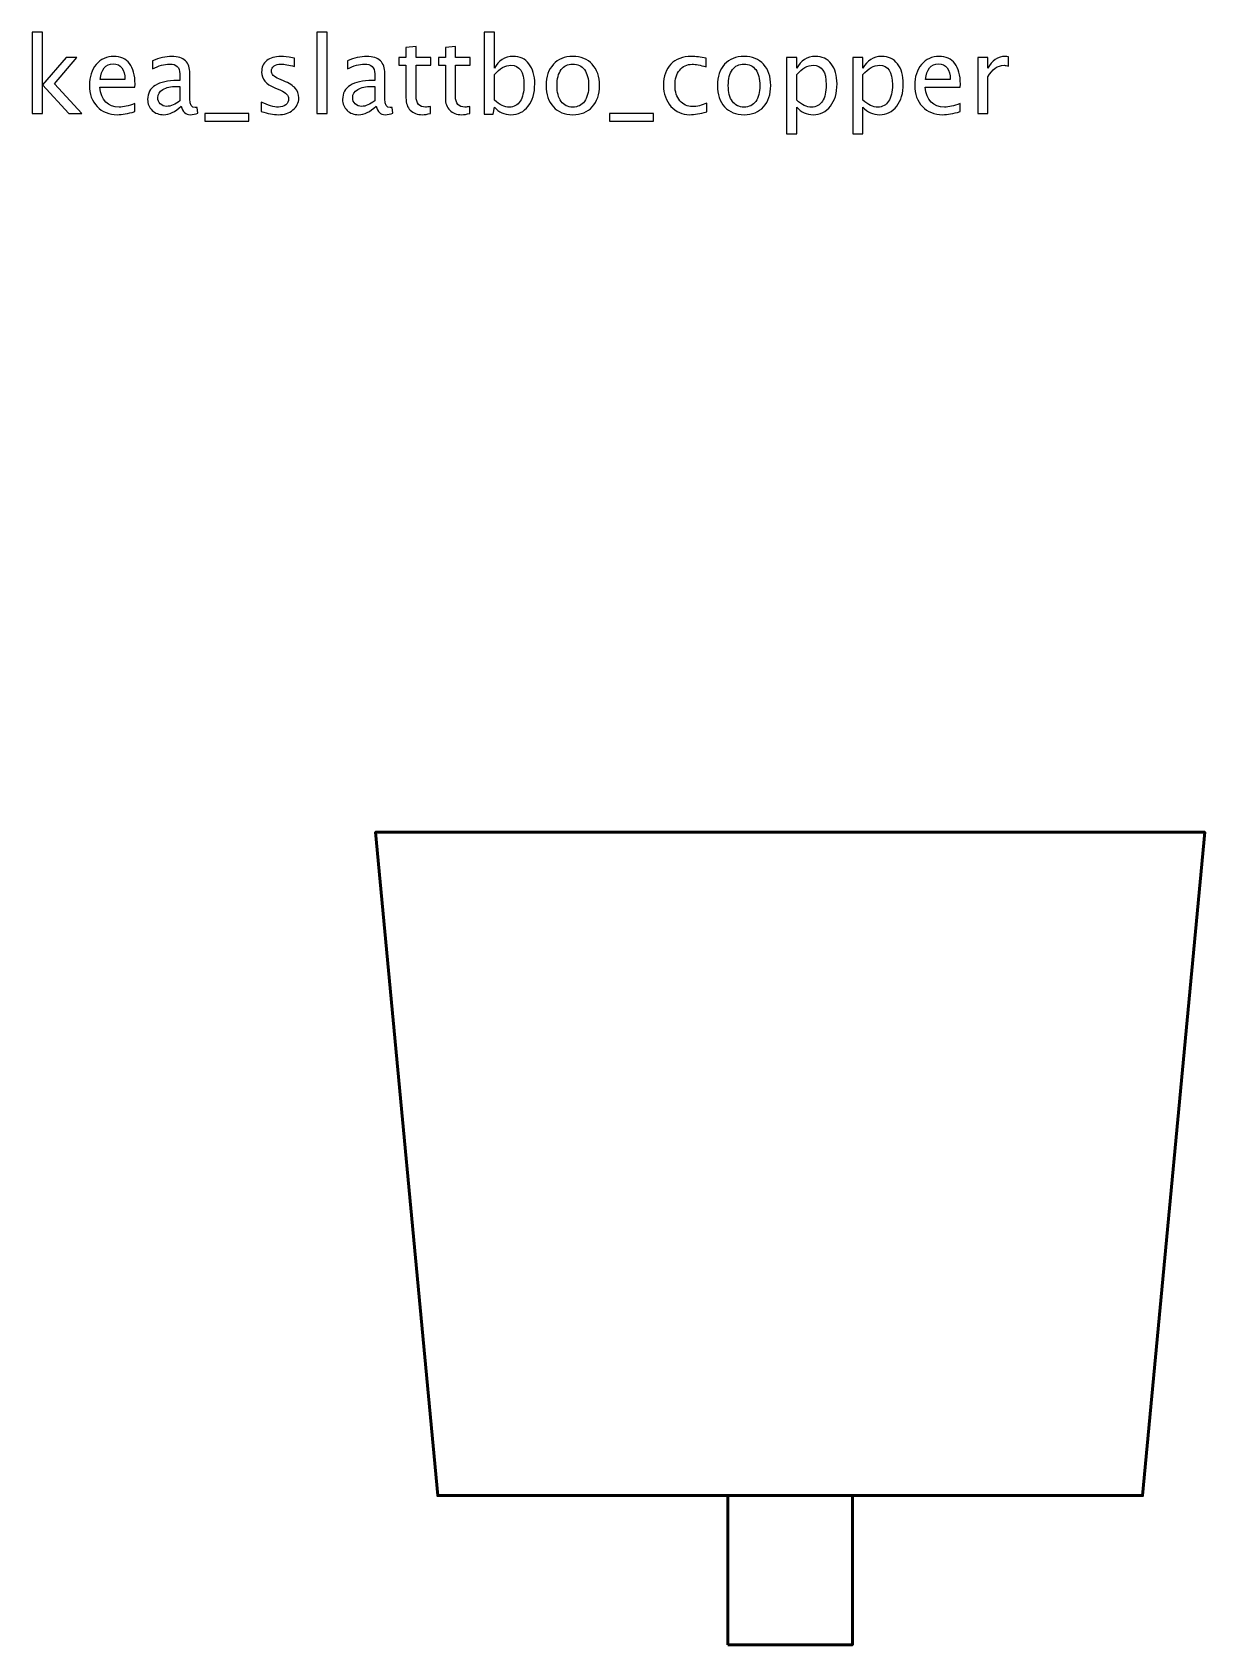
# Model space of a CAD drawing. Header units: centimetres. Extents: x -14 to 14, y -10.3 to 14.1.
# Drawn here: x -0.14 to 14, y -5.3 to 14.15 of the extents above; entities that cross this region are included whole.
import ezdxf

# ---------------------------------------------------------------- set-up
doc = ezdxf.new("R2010")
doc.units = ezdxf.units.CM
doc.header["$MEASUREMENT"] = 0
doc.layers.add('Layer 1', color=7, linetype='Continuous')

msp = doc.modelspace()

# ---------------------------------------------------------------- linework, layer by layer
at = {"layer": 'Layer 1', "lineweight": 53}
msp.add_lwpolyline([(8.25, -5.3), (9.75, -5.3), (9.75, -3.5), (8.25, -3.5), (8.25, -5.3)], close=True, dxfattribs=at)
at = {"layer": 'Layer 1'}
for points, knots in [([(-0.14011, 13.17044), (-0.14011, 13.17044), (-0.14011, 14.14961), (-0.14011, 14.14961), (-0.14011, 14.14961), (-0.14011, 14.14961), (-0.01819, 14.14961), (-0.01819, 14.14961), (-0.01819, 14.14961), (-0.01819, 14.14961), (-0.01819, 13.51694), (-0.01819, 13.51694), (-0.01819, 13.51694), (-0.01819, 13.51694), (0.26756, 13.84354), (0.26756, 13.84354), (0.26756, 13.84354), (0.26756, 13.84354), (0.39922, 13.84354), (0.39922, 13.84354), (0.39922, 13.84354), (0.39922, 13.84354), (0.12617, 13.52943), (0.12617, 13.52943), (0.12617, 13.52943), (0.12617, 13.52943), (0.45637, 13.17044), (0.45637, 13.17044), (0.45637, 13.17044), (0.45637, 13.17044), (0.29931, 13.17044), (0.29931, 13.17044), (0.29931, 13.17044), (0.29931, 13.17044), (-0.01819, 13.51567), (-0.01819, 13.51567), (-0.01819, 13.51567), (-0.01819, 13.51567), (-0.01819, 13.17044), (-0.01819, 13.17044), (-0.01819, 13.17044), (-0.01819, 13.17044), (-0.14011, 13.17044), (-0.14011, 13.17044)], [0, 0, 0, 0, 0.08333333, 0.08333333, 0.08333333, 0.08333333, 0.16666667, 0.16666667, 0.16666667, 0.16666667, 0.25, 0.25, 0.25, 0.25, 0.33333333, 0.33333333, 0.33333333, 0.33333333, 0.41666667, 0.41666667, 0.41666667, 0.41666667, 0.5, 0.5, 0.5, 0.5, 0.58333333, 0.58333333, 0.58333333, 0.58333333, 0.66666667, 0.66666667, 0.66666667, 0.66666667, 0.75, 0.75, 0.75, 0.75, 0.83333333, 0.83333333, 0.83333333, 0.83333333, 1, 1, 1, 1]), ([(3.29355, 13.17044), (3.29355, 13.17044), (3.29355, 14.14961), (3.29355, 14.14961), (3.29355, 14.14961), (3.29355, 14.14961), (3.41547, 14.14961), (3.41547, 14.14961), (3.41547, 14.14961), (3.41547, 14.14961), (3.41547, 13.17044), (3.41547, 13.17044), (3.41547, 13.17044), (3.41547, 13.17044), (3.29355, 13.17044), (3.29355, 13.17044)], [0, 0, 0, 0, 0.2, 0.2, 0.2, 0.2, 0.4, 0.4, 0.4, 0.4, 0.6, 0.6, 0.6, 0.6, 1, 1, 1, 1]), ([(5.31179, 13.16282), (5.31179, 13.16282), (5.31179, 14.14961), (5.31179, 14.14961), (5.31179, 14.14961), (5.31179, 14.14961), (5.43371, 14.14961), (5.43371, 14.14961), (5.43371, 14.14961), (5.43371, 14.14961), (5.43371, 13.71633), (5.43371, 13.71633), (5.43371, 13.71633), (5.48366, 13.81052), (5.55881, 13.85751), (5.65892, 13.85751), (5.65892, 13.85751), (5.73999, 13.85751), (5.8037, 13.82809), (5.85027, 13.76903), (5.85027, 13.76903), (5.89684, 13.70998), (5.92012, 13.62933), (5.92012, 13.5271), (5.92012, 13.5271), (5.92012, 13.41576), (5.89366, 13.3258), (5.84096, 13.25765), (5.84096, 13.25765), (5.78825, 13.18928), (5.71883, 13.1552), (5.63289, 13.1552), (5.63289, 13.1552), (5.55309, 13.1552), (5.48663, 13.18568), (5.43371, 13.24685), (5.43371, 13.24685), (5.43371, 13.24685), (5.41889, 13.16282), (5.41889, 13.16282), (5.41889, 13.16282), (5.41889, 13.16282), (5.31179, 13.16282), (5.31179, 13.16282)], [0, 0, 0, 0, 0.08333333, 0.08333333, 0.08333333, 0.08333333, 0.16666667, 0.16666667, 0.16666667, 0.16666667, 0.25, 0.25, 0.25, 0.25, 0.33333333, 0.33333333, 0.33333333, 0.33333333, 0.41666667, 0.41666667, 0.41666667, 0.41666667, 0.5, 0.5, 0.5, 0.5, 0.58333333, 0.58333333, 0.58333333, 0.58333333, 0.66666667, 0.66666667, 0.66666667, 0.66666667, 0.75, 0.75, 0.75, 0.75, 0.83333333, 0.83333333, 0.83333333, 0.83333333, 1, 1, 1, 1]), ([(1.09624, 13.19203), (1.01433, 13.16748), (0.94426, 13.1552), (0.88584, 13.1552), (0.88584, 13.1552), (0.78615, 13.1552), (0.70508, 13.18822), (0.64264, 13.25405), (0.64264, 13.25405), (0.5802, 13.31988), (0.54887, 13.40518), (0.54887, 13.51017), (0.54887, 13.51017), (0.54887, 13.61198), (0.57639, 13.69559), (0.63163, 13.76099), (0.63163, 13.76099), (0.68688, 13.82618), (0.75757, 13.85878), (0.84372, 13.85878), (0.84372, 13.85878), (0.92521, 13.85878), (0.98829, 13.82978), (1.03274, 13.77179), (1.03274, 13.77179), (1.07719, 13.71379), (1.09942, 13.63166), (1.09942, 13.52519), (1.09942, 13.52519), (1.09942, 13.52519), (1.09878, 13.48794), (1.09878, 13.48794), (1.09878, 13.48794), (1.09878, 13.48794), (0.67333, 13.48794), (0.67333, 13.48794), (0.67333, 13.48794), (0.69111, 13.32707), (0.76964, 13.24664), (0.9087, 13.24664), (0.9087, 13.24664), (0.95972, 13.24664), (1.02216, 13.26103), (1.09624, 13.28982), (1.09624, 13.28982), (1.09624, 13.28982), (1.09624, 13.19203), (1.09624, 13.19203)], [0, 0, 0, 0, 0.07692308, 0.07692308, 0.07692308, 0.07692308, 0.15384615, 0.15384615, 0.15384615, 0.15384615, 0.23076923, 0.23076923, 0.23076923, 0.23076923, 0.30769231, 0.30769231, 0.30769231, 0.30769231, 0.38461538, 0.38461538, 0.38461538, 0.38461538, 0.46153846, 0.46153846, 0.46153846, 0.46153846, 0.53846154, 0.53846154, 0.53846154, 0.53846154, 0.61538462, 0.61538462, 0.61538462, 0.61538462, 0.69230769, 0.69230769, 0.69230769, 0.69230769, 0.76923077, 0.76923077, 0.76923077, 0.76923077, 0.84615385, 0.84615385, 0.84615385, 0.84615385, 1, 1, 1, 1]), ([(1.65673, 13.25617), (1.5835, 13.18886), (1.51301, 13.1552), (1.44528, 13.1552), (1.44528, 13.1552), (1.38961, 13.1552), (1.34325, 13.17256), (1.30664, 13.20748), (1.30664, 13.20748), (1.26981, 13.24241), (1.25139, 13.28643), (1.25139, 13.33956), (1.25139, 13.33956), (1.25139, 13.41301), (1.28229, 13.46953), (1.3441, 13.5089), (1.3441, 13.5089), (1.40591, 13.54827), (1.4946, 13.56795), (1.61017, 13.56795), (1.61017, 13.56795), (1.61017, 13.56795), (1.63874, 13.56795), (1.63874, 13.56795), (1.63874, 13.56795), (1.63874, 13.56795), (1.63874, 13.64902), (1.63874, 13.64902), (1.63874, 13.64902), (1.63874, 13.72712), (1.5981, 13.76607), (1.51661, 13.76607), (1.51661, 13.76607), (1.45353, 13.76607), (1.38453, 13.74617), (1.30981, 13.70638), (1.30981, 13.70638), (1.30981, 13.70638), (1.30981, 13.80671), (1.30981, 13.80671), (1.30981, 13.80671), (1.39194, 13.84058), (1.46941, 13.85751), (1.54201, 13.85751), (1.54201, 13.85751), (1.61673, 13.85751), (1.67197, 13.84058), (1.70732, 13.8065), (1.70732, 13.8065), (1.74288, 13.77242), (1.76066, 13.71993), (1.76066, 13.64902), (1.76066, 13.64902), (1.76066, 13.64902), (1.76066, 13.34485), (1.76066, 13.34485), (1.76066, 13.34485), (1.76066, 13.27522), (1.78204, 13.24029), (1.82501, 13.24029), (1.82501, 13.24029), (1.8303, 13.24029), (1.83813, 13.24114), (1.8485, 13.24283), (1.8485, 13.24283), (1.8485, 13.24283), (1.85718, 13.1751), (1.85718, 13.1751), (1.85718, 13.1751), (1.82945, 13.16176), (1.79897, 13.1552), (1.76553, 13.1552), (1.76553, 13.1552), (1.70859, 13.1552), (1.6724, 13.18886), (1.65673, 13.25617)], [0, 0, 0, 0, 0.05, 0.05, 0.05, 0.05, 0.1, 0.1, 0.1, 0.1, 0.15, 0.15, 0.15, 0.15, 0.2, 0.2, 0.2, 0.2, 0.25, 0.25, 0.25, 0.25, 0.3, 0.3, 0.3, 0.3, 0.35, 0.35, 0.35, 0.35, 0.4, 0.4, 0.4, 0.4, 0.45, 0.45, 0.45, 0.45, 0.5, 0.5, 0.5, 0.5, 0.55, 0.55, 0.55, 0.55, 0.6, 0.6, 0.6, 0.6, 0.65, 0.65, 0.65, 0.65, 0.7, 0.7, 0.7, 0.7, 0.75, 0.75, 0.75, 0.75, 0.8, 0.8, 0.8, 0.8, 0.85, 0.85, 0.85, 0.85, 0.9, 0.9, 0.9, 0.9, 1, 1, 1, 1]), ([(2.62193, 13.19457), (2.62193, 13.19457), (2.62193, 13.30633), (2.62193, 13.30633), (2.62193, 13.30633), (2.70173, 13.26654), (2.77094, 13.24664), (2.83, 13.24664), (2.83, 13.24664), (2.86514, 13.24664), (2.89435, 13.25617), (2.91742, 13.27522), (2.91742, 13.27522), (2.94049, 13.29405), (2.95213, 13.31776), (2.95213, 13.34634), (2.95213, 13.34634), (2.95213, 13.38803), (2.91975, 13.42254), (2.85498, 13.44984), (2.85498, 13.44984), (2.85498, 13.44984), (2.78364, 13.48011), (2.78364, 13.48011), (2.78364, 13.48011), (2.67845, 13.52371), (2.62574, 13.58679), (2.62574, 13.6687), (2.62574, 13.6687), (2.62574, 13.72734), (2.64648, 13.77348), (2.68797, 13.80713), (2.68797, 13.80713), (2.72946, 13.84079), (2.7864, 13.85751), (2.85857, 13.85751), (2.85857, 13.85751), (2.89604, 13.85751), (2.94261, 13.85243), (2.99785, 13.84206), (2.99785, 13.84206), (2.99785, 13.84206), (3.02325, 13.83719), (3.02325, 13.83719), (3.02325, 13.83719), (3.02325, 13.83719), (3.02325, 13.73559), (3.02325, 13.73559), (3.02325, 13.73559), (2.95531, 13.75591), (2.90112, 13.76607), (2.86069, 13.76607), (2.86069, 13.76607), (2.82513, 13.76607), (2.79698, 13.75824), (2.7756, 13.74279), (2.7756, 13.74279), (2.75443, 13.72734), (2.74385, 13.70659), (2.74385, 13.68056), (2.74385, 13.68056), (2.74385, 13.64394), (2.77348, 13.61282), (2.83296, 13.58764), (2.83296, 13.58764), (2.83296, 13.58764), (2.89159, 13.56287), (2.89159, 13.56287), (2.89159, 13.56287), (2.95806, 13.53493), (3.00505, 13.5053), (3.03256, 13.47418), (3.03256, 13.47418), (3.06029, 13.44307), (3.07405, 13.40412), (3.07405, 13.35755), (3.07405, 13.35755), (3.07405, 13.2985), (3.05077, 13.25003), (3.00399, 13.21214), (3.00399, 13.21214), (2.95742, 13.17425), (2.89773, 13.1552), (2.82513, 13.1552), (2.82513, 13.1552), (2.76925, 13.1552), (2.70173, 13.16832), (2.62193, 13.19457)], [0, 0, 0, 0, 0.04347826, 0.04347826, 0.04347826, 0.04347826, 0.08695652, 0.08695652, 0.08695652, 0.08695652, 0.13043478, 0.13043478, 0.13043478, 0.13043478, 0.17391304, 0.17391304, 0.17391304, 0.17391304, 0.2173913, 0.2173913, 0.2173913, 0.2173913, 0.26086957, 0.26086957, 0.26086957, 0.26086957, 0.30434783, 0.30434783, 0.30434783, 0.30434783, 0.34782609, 0.34782609, 0.34782609, 0.34782609, 0.39130435, 0.39130435, 0.39130435, 0.39130435, 0.43478261, 0.43478261, 0.43478261, 0.43478261, 0.47826087, 0.47826087, 0.47826087, 0.47826087, 0.52173913, 0.52173913, 0.52173913, 0.52173913, 0.56521739, 0.56521739, 0.56521739, 0.56521739, 0.60869565, 0.60869565, 0.60869565, 0.60869565, 0.65217391, 0.65217391, 0.65217391, 0.65217391, 0.69565217, 0.69565217, 0.69565217, 0.69565217, 0.73913043, 0.73913043, 0.73913043, 0.73913043, 0.7826087, 0.7826087, 0.7826087, 0.7826087, 0.82608696, 0.82608696, 0.82608696, 0.82608696, 0.86956522, 0.86956522, 0.86956522, 0.86956522, 0.91304348, 0.91304348, 0.91304348, 0.91304348, 1, 1, 1, 1]), ([(4.0075, 13.25617), (3.93427, 13.18886), (3.86378, 13.1552), (3.79605, 13.1552), (3.79605, 13.1552), (3.74038, 13.1552), (3.69402, 13.17256), (3.65741, 13.20748), (3.65741, 13.20748), (3.62058, 13.24241), (3.60216, 13.28643), (3.60216, 13.33956), (3.60216, 13.33956), (3.60216, 13.41301), (3.63306, 13.46953), (3.69487, 13.5089), (3.69487, 13.5089), (3.75668, 13.54827), (3.84537, 13.56795), (3.96094, 13.56795), (3.96094, 13.56795), (3.96094, 13.56795), (3.98951, 13.56795), (3.98951, 13.56795), (3.98951, 13.56795), (3.98951, 13.56795), (3.98951, 13.64902), (3.98951, 13.64902), (3.98951, 13.64902), (3.98951, 13.72712), (3.94887, 13.76607), (3.86738, 13.76607), (3.86738, 13.76607), (3.8043, 13.76607), (3.7353, 13.74617), (3.66058, 13.70638), (3.66058, 13.70638), (3.66058, 13.70638), (3.66058, 13.80671), (3.66058, 13.80671), (3.66058, 13.80671), (3.74271, 13.84058), (3.82018, 13.85751), (3.89278, 13.85751), (3.89278, 13.85751), (3.9675, 13.85751), (4.02274, 13.84058), (4.05809, 13.8065), (4.05809, 13.8065), (4.09365, 13.77242), (4.11143, 13.71993), (4.11143, 13.64902), (4.11143, 13.64902), (4.11143, 13.64902), (4.11143, 13.34485), (4.11143, 13.34485), (4.11143, 13.34485), (4.11143, 13.27522), (4.13281, 13.24029), (4.17578, 13.24029), (4.17578, 13.24029), (4.18107, 13.24029), (4.1889, 13.24114), (4.19927, 13.24283), (4.19927, 13.24283), (4.19927, 13.24283), (4.20795, 13.1751), (4.20795, 13.1751), (4.20795, 13.1751), (4.18022, 13.16176), (4.14974, 13.1552), (4.1163, 13.1552), (4.1163, 13.1552), (4.05936, 13.1552), (4.02317, 13.18886), (4.0075, 13.25617)], [0, 0, 0, 0, 0.05, 0.05, 0.05, 0.05, 0.1, 0.1, 0.1, 0.1, 0.15, 0.15, 0.15, 0.15, 0.2, 0.2, 0.2, 0.2, 0.25, 0.25, 0.25, 0.25, 0.3, 0.3, 0.3, 0.3, 0.35, 0.35, 0.35, 0.35, 0.4, 0.4, 0.4, 0.4, 0.45, 0.45, 0.45, 0.45, 0.5, 0.5, 0.5, 0.5, 0.55, 0.55, 0.55, 0.55, 0.6, 0.6, 0.6, 0.6, 0.65, 0.65, 0.65, 0.65, 0.7, 0.7, 0.7, 0.7, 0.75, 0.75, 0.75, 0.75, 0.8, 0.8, 0.8, 0.8, 0.85, 0.85, 0.85, 0.85, 0.9, 0.9, 0.9, 0.9, 1, 1, 1, 1]), ([(4.66282, 13.17065), (4.62514, 13.16028), (4.59234, 13.1552), (4.56461, 13.1552), (4.56461, 13.1552), (4.50238, 13.1552), (4.45391, 13.17298), (4.41919, 13.20854), (4.41919, 13.20854), (4.38427, 13.2441), (4.36691, 13.29342), (4.36691, 13.35671), (4.36691, 13.35671), (4.36691, 13.35671), (4.36691, 13.7521), (4.36691, 13.7521), (4.36691, 13.7521), (4.36691, 13.7521), (4.28267, 13.7521), (4.28267, 13.7521), (4.28267, 13.7521), (4.28267, 13.7521), (4.28267, 13.84354), (4.28267, 13.84354), (4.28267, 13.84354), (4.28267, 13.84354), (4.36691, 13.84354), (4.36691, 13.84354), (4.36691, 13.84354), (4.36691, 13.84354), (4.36691, 13.96525), (4.36691, 13.96525), (4.36691, 13.96525), (4.36691, 13.96525), (4.48883, 13.97689), (4.48883, 13.97689), (4.48883, 13.97689), (4.48883, 13.97689), (4.48883, 13.84354), (4.48883, 13.84354), (4.48883, 13.84354), (4.48883, 13.84354), (4.66536, 13.84354), (4.66536, 13.84354), (4.66536, 13.84354), (4.66536, 13.84354), (4.66536, 13.7521), (4.66536, 13.7521), (4.66536, 13.7521), (4.66536, 13.7521), (4.48883, 13.7521), (4.48883, 13.7521), (4.48883, 13.7521), (4.48883, 13.7521), (4.48883, 13.37872), (4.48883, 13.37872), (4.48883, 13.37872), (4.48883, 13.29067), (4.52714, 13.24664), (4.60355, 13.24664), (4.60355, 13.24664), (4.61985, 13.24664), (4.63954, 13.24939), (4.66282, 13.25468), (4.66282, 13.25468), (4.66282, 13.25468), (4.66282, 13.17065), (4.66282, 13.17065)], [0, 0, 0, 0, 0.05555556, 0.05555556, 0.05555556, 0.05555556, 0.11111111, 0.11111111, 0.11111111, 0.11111111, 0.16666667, 0.16666667, 0.16666667, 0.16666667, 0.22222222, 0.22222222, 0.22222222, 0.22222222, 0.27777778, 0.27777778, 0.27777778, 0.27777778, 0.33333333, 0.33333333, 0.33333333, 0.33333333, 0.38888889, 0.38888889, 0.38888889, 0.38888889, 0.44444444, 0.44444444, 0.44444444, 0.44444444, 0.5, 0.5, 0.5, 0.5, 0.55555556, 0.55555556, 0.55555556, 0.55555556, 0.61111111, 0.61111111, 0.61111111, 0.61111111, 0.66666667, 0.66666667, 0.66666667, 0.66666667, 0.72222222, 0.72222222, 0.72222222, 0.72222222, 0.77777778, 0.77777778, 0.77777778, 0.77777778, 0.83333333, 0.83333333, 0.83333333, 0.83333333, 0.88888889, 0.88888889, 0.88888889, 0.88888889, 1, 1, 1, 1]), ([(5.1378, 13.17065), (5.10012, 13.16028), (5.06732, 13.1552), (5.03959, 13.1552), (5.03959, 13.1552), (4.97736, 13.1552), (4.92889, 13.17298), (4.89417, 13.20854), (4.89417, 13.20854), (4.85925, 13.2441), (4.84189, 13.29342), (4.84189, 13.35671), (4.84189, 13.35671), (4.84189, 13.35671), (4.84189, 13.7521), (4.84189, 13.7521), (4.84189, 13.7521), (4.84189, 13.7521), (4.75765, 13.7521), (4.75765, 13.7521), (4.75765, 13.7521), (4.75765, 13.7521), (4.75765, 13.84354), (4.75765, 13.84354), (4.75765, 13.84354), (4.75765, 13.84354), (4.84189, 13.84354), (4.84189, 13.84354), (4.84189, 13.84354), (4.84189, 13.84354), (4.84189, 13.96525), (4.84189, 13.96525), (4.84189, 13.96525), (4.84189, 13.96525), (4.96381, 13.97689), (4.96381, 13.97689), (4.96381, 13.97689), (4.96381, 13.97689), (4.96381, 13.84354), (4.96381, 13.84354), (4.96381, 13.84354), (4.96381, 13.84354), (5.14034, 13.84354), (5.14034, 13.84354), (5.14034, 13.84354), (5.14034, 13.84354), (5.14034, 13.7521), (5.14034, 13.7521), (5.14034, 13.7521), (5.14034, 13.7521), (4.96381, 13.7521), (4.96381, 13.7521), (4.96381, 13.7521), (4.96381, 13.7521), (4.96381, 13.37872), (4.96381, 13.37872), (4.96381, 13.37872), (4.96381, 13.29067), (5.00212, 13.24664), (5.07853, 13.24664), (5.07853, 13.24664), (5.09483, 13.24664), (5.11452, 13.24939), (5.1378, 13.25468), (5.1378, 13.25468), (5.1378, 13.25468), (5.1378, 13.17065), (5.1378, 13.17065)], [0, 0, 0, 0, 0.05555556, 0.05555556, 0.05555556, 0.05555556, 0.11111111, 0.11111111, 0.11111111, 0.11111111, 0.16666667, 0.16666667, 0.16666667, 0.16666667, 0.22222222, 0.22222222, 0.22222222, 0.22222222, 0.27777778, 0.27777778, 0.27777778, 0.27777778, 0.33333333, 0.33333333, 0.33333333, 0.33333333, 0.38888889, 0.38888889, 0.38888889, 0.38888889, 0.44444444, 0.44444444, 0.44444444, 0.44444444, 0.5, 0.5, 0.5, 0.5, 0.55555556, 0.55555556, 0.55555556, 0.55555556, 0.61111111, 0.61111111, 0.61111111, 0.61111111, 0.66666667, 0.66666667, 0.66666667, 0.66666667, 0.72222222, 0.72222222, 0.72222222, 0.72222222, 0.77777778, 0.77777778, 0.77777778, 0.77777778, 0.83333333, 0.83333333, 0.83333333, 0.83333333, 0.88888889, 0.88888889, 0.88888889, 0.88888889, 1, 1, 1, 1]), ([(6.37901, 13.1552), (6.28016, 13.1552), (6.20185, 13.18674), (6.14427, 13.24982), (6.14427, 13.24982), (6.08649, 13.31289), (6.0577, 13.39862), (6.0577, 13.50678), (6.0577, 13.50678), (6.0577, 13.61473), (6.08649, 13.70024), (6.14427, 13.76311), (6.14427, 13.76311), (6.20185, 13.82597), (6.28016, 13.85751), (6.37901, 13.85751), (6.37901, 13.85751), (6.47786, 13.85751), (6.55618, 13.82597), (6.61375, 13.76311), (6.61375, 13.76311), (6.67153, 13.70024), (6.70032, 13.61473), (6.70032, 13.50678), (6.70032, 13.50678), (6.70032, 13.39862), (6.67153, 13.31289), (6.61375, 13.24982), (6.61375, 13.24982), (6.55618, 13.18674), (6.47786, 13.1552), (6.37901, 13.1552)], [0, 0, 0, 0, 0.11111111, 0.11111111, 0.11111111, 0.11111111, 0.22222222, 0.22222222, 0.22222222, 0.22222222, 0.33333333, 0.33333333, 0.33333333, 0.33333333, 0.44444444, 0.44444444, 0.44444444, 0.44444444, 0.55555556, 0.55555556, 0.55555556, 0.55555556, 0.66666667, 0.66666667, 0.66666667, 0.66666667, 0.77777778, 0.77777778, 0.77777778, 0.77777778, 1, 1, 1, 1]), ([(7.9936, 13.19076), (7.91465, 13.16705), (7.84649, 13.1552), (7.78913, 13.1552), (7.78913, 13.1552), (7.69811, 13.1552), (7.62276, 13.18886), (7.56286, 13.25595), (7.56286, 13.25595), (7.50296, 13.32326), (7.4729, 13.40814), (7.4729, 13.51038), (7.4729, 13.51038), (7.4729, 13.6196), (7.50253, 13.7049), (7.5618, 13.76586), (7.5618, 13.76586), (7.62107, 13.82703), (7.70383, 13.85751), (7.81009, 13.85751), (7.81009, 13.85751), (7.86237, 13.85751), (7.92121, 13.85031), (7.98598, 13.83592), (7.98598, 13.83592), (7.98598, 13.83592), (7.98598, 13.73305), (7.98598, 13.73305), (7.98598, 13.73305), (7.91719, 13.75337), (7.8611, 13.76353), (7.81792, 13.76353), (7.81792, 13.76353), (7.75526, 13.76353), (7.7051, 13.74004), (7.66763, 13.69326), (7.66763, 13.69326), (7.63017, 13.64648), (7.61133, 13.58404), (7.61133, 13.50614), (7.61133, 13.50614), (7.61133, 13.43058), (7.6308, 13.36962), (7.66954, 13.32284), (7.66954, 13.32284), (7.70827, 13.27627), (7.75886, 13.25299), (7.82173, 13.25299), (7.82173, 13.25299), (7.8774, 13.25299), (7.93455, 13.26738), (7.9936, 13.29617), (7.9936, 13.29617), (7.9936, 13.29617), (7.9936, 13.19076), (7.9936, 13.19076)], [0, 0, 0, 0, 0.06666667, 0.06666667, 0.06666667, 0.06666667, 0.13333333, 0.13333333, 0.13333333, 0.13333333, 0.2, 0.2, 0.2, 0.2, 0.26666667, 0.26666667, 0.26666667, 0.26666667, 0.33333333, 0.33333333, 0.33333333, 0.33333333, 0.4, 0.4, 0.4, 0.4, 0.46666667, 0.46666667, 0.46666667, 0.46666667, 0.53333333, 0.53333333, 0.53333333, 0.53333333, 0.6, 0.6, 0.6, 0.6, 0.66666667, 0.66666667, 0.66666667, 0.66666667, 0.73333333, 0.73333333, 0.73333333, 0.73333333, 0.8, 0.8, 0.8, 0.8, 0.86666667, 0.86666667, 0.86666667, 0.86666667, 1, 1, 1, 1]), ([(8.44466, 13.1552), (8.34581, 13.1552), (8.2675, 13.18674), (8.20992, 13.24982), (8.20992, 13.24982), (8.15214, 13.31289), (8.12335, 13.39862), (8.12335, 13.50678), (8.12335, 13.50678), (8.12335, 13.61473), (8.15214, 13.70024), (8.20992, 13.76311), (8.20992, 13.76311), (8.2675, 13.82597), (8.34581, 13.85751), (8.44466, 13.85751), (8.44466, 13.85751), (8.54351, 13.85751), (8.62183, 13.82597), (8.6794, 13.76311), (8.6794, 13.76311), (8.73718, 13.70024), (8.76597, 13.61473), (8.76597, 13.50678), (8.76597, 13.50678), (8.76597, 13.39862), (8.73718, 13.31289), (8.6794, 13.24982), (8.6794, 13.24982), (8.62183, 13.18674), (8.54351, 13.1552), (8.44466, 13.1552)], [0, 0, 0, 0, 0.11111111, 0.11111111, 0.11111111, 0.11111111, 0.22222222, 0.22222222, 0.22222222, 0.22222222, 0.33333333, 0.33333333, 0.33333333, 0.33333333, 0.44444444, 0.44444444, 0.44444444, 0.44444444, 0.55555556, 0.55555556, 0.55555556, 0.55555556, 0.66666667, 0.66666667, 0.66666667, 0.66666667, 0.77777778, 0.77777778, 0.77777778, 0.77777778, 1, 1, 1, 1]), ([(8.95689, 12.92533), (8.95689, 12.92533), (8.95689, 13.84354), (8.95689, 13.84354), (8.95689, 13.84354), (8.95689, 13.84354), (9.07881, 13.84354), (9.07881, 13.84354), (9.07881, 13.84354), (9.07881, 13.84354), (9.07881, 13.71633), (9.07881, 13.71633), (9.07881, 13.71633), (9.12876, 13.81052), (9.20391, 13.85751), (9.30402, 13.85751), (9.30402, 13.85751), (9.38509, 13.85751), (9.4488, 13.82809), (9.49537, 13.76903), (9.49537, 13.76903), (9.54194, 13.70998), (9.56522, 13.62933), (9.56522, 13.5271), (9.56522, 13.5271), (9.56522, 13.41576), (9.53876, 13.3258), (9.48606, 13.25765), (9.48606, 13.25765), (9.43335, 13.18928), (9.36393, 13.1552), (9.27799, 13.1552), (9.27799, 13.1552), (9.19819, 13.1552), (9.13173, 13.18568), (9.07881, 13.24685), (9.07881, 13.24685), (9.07881, 13.24685), (9.07881, 12.92533), (9.07881, 12.92533), (9.07881, 12.92533), (9.07881, 12.92533), (8.95689, 12.92533), (8.95689, 12.92533)], [0, 0, 0, 0, 0.08333333, 0.08333333, 0.08333333, 0.08333333, 0.16666667, 0.16666667, 0.16666667, 0.16666667, 0.25, 0.25, 0.25, 0.25, 0.33333333, 0.33333333, 0.33333333, 0.33333333, 0.41666667, 0.41666667, 0.41666667, 0.41666667, 0.5, 0.5, 0.5, 0.5, 0.58333333, 0.58333333, 0.58333333, 0.58333333, 0.66666667, 0.66666667, 0.66666667, 0.66666667, 0.75, 0.75, 0.75, 0.75, 0.83333333, 0.83333333, 0.83333333, 0.83333333, 1, 1, 1, 1]), ([(9.75614, 12.92533), (9.75614, 12.92533), (9.75614, 13.84354), (9.75614, 13.84354), (9.75614, 13.84354), (9.75614, 13.84354), (9.87806, 13.84354), (9.87806, 13.84354), (9.87806, 13.84354), (9.87806, 13.84354), (9.87806, 13.71633), (9.87806, 13.71633), (9.87806, 13.71633), (9.92801, 13.81052), (10.00316, 13.85751), (10.10327, 13.85751), (10.10327, 13.85751), (10.18434, 13.85751), (10.24805, 13.82809), (10.29462, 13.76903), (10.29462, 13.76903), (10.34119, 13.70998), (10.36447, 13.62933), (10.36447, 13.5271), (10.36447, 13.5271), (10.36447, 13.41576), (10.33801, 13.3258), (10.28531, 13.25765), (10.28531, 13.25765), (10.2326, 13.18928), (10.16318, 13.1552), (10.07724, 13.1552), (10.07724, 13.1552), (9.99744, 13.1552), (9.93098, 13.18568), (9.87806, 13.24685), (9.87806, 13.24685), (9.87806, 13.24685), (9.87806, 12.92533), (9.87806, 12.92533), (9.87806, 12.92533), (9.87806, 12.92533), (9.75614, 12.92533), (9.75614, 12.92533)], [0, 0, 0, 0, 0.08333333, 0.08333333, 0.08333333, 0.08333333, 0.16666667, 0.16666667, 0.16666667, 0.16666667, 0.25, 0.25, 0.25, 0.25, 0.33333333, 0.33333333, 0.33333333, 0.33333333, 0.41666667, 0.41666667, 0.41666667, 0.41666667, 0.5, 0.5, 0.5, 0.5, 0.58333333, 0.58333333, 0.58333333, 0.58333333, 0.66666667, 0.66666667, 0.66666667, 0.66666667, 0.75, 0.75, 0.75, 0.75, 0.83333333, 0.83333333, 0.83333333, 0.83333333, 1, 1, 1, 1]), ([(11.04942, 13.19203), (10.96751, 13.16748), (10.89744, 13.1552), (10.83902, 13.1552), (10.83902, 13.1552), (10.73933, 13.1552), (10.65826, 13.18822), (10.59582, 13.25405), (10.59582, 13.25405), (10.53338, 13.31988), (10.50205, 13.40518), (10.50205, 13.51017), (10.50205, 13.51017), (10.50205, 13.61198), (10.52957, 13.69559), (10.58481, 13.76099), (10.58481, 13.76099), (10.64006, 13.82618), (10.71075, 13.85878), (10.7969, 13.85878), (10.7969, 13.85878), (10.87839, 13.85878), (10.94147, 13.82978), (10.98592, 13.77179), (10.98592, 13.77179), (11.03037, 13.71379), (11.0526, 13.63166), (11.0526, 13.52519), (11.0526, 13.52519), (11.0526, 13.52519), (11.05196, 13.48794), (11.05196, 13.48794), (11.05196, 13.48794), (11.05196, 13.48794), (10.62651, 13.48794), (10.62651, 13.48794), (10.62651, 13.48794), (10.64429, 13.32707), (10.72282, 13.24664), (10.86188, 13.24664), (10.86188, 13.24664), (10.9129, 13.24664), (10.97534, 13.26103), (11.04942, 13.28982), (11.04942, 13.28982), (11.04942, 13.28982), (11.04942, 13.19203), (11.04942, 13.19203)], [0, 0, 0, 0, 0.07692308, 0.07692308, 0.07692308, 0.07692308, 0.15384615, 0.15384615, 0.15384615, 0.15384615, 0.23076923, 0.23076923, 0.23076923, 0.23076923, 0.30769231, 0.30769231, 0.30769231, 0.30769231, 0.38461538, 0.38461538, 0.38461538, 0.38461538, 0.46153846, 0.46153846, 0.46153846, 0.46153846, 0.53846154, 0.53846154, 0.53846154, 0.53846154, 0.61538462, 0.61538462, 0.61538462, 0.61538462, 0.69230769, 0.69230769, 0.69230769, 0.69230769, 0.76923077, 0.76923077, 0.76923077, 0.76923077, 0.84615385, 0.84615385, 0.84615385, 0.84615385, 1, 1, 1, 1]), ([(11.26299, 13.17044), (11.26299, 13.17044), (11.26299, 13.84354), (11.26299, 13.84354), (11.26299, 13.84354), (11.26299, 13.84354), (11.38491, 13.84354), (11.38491, 13.84354), (11.38491, 13.84354), (11.38491, 13.84354), (11.38491, 13.71633), (11.38491, 13.71633), (11.38491, 13.71633), (11.43338, 13.81052), (11.50366, 13.85751), (11.59594, 13.85751), (11.59594, 13.85751), (11.60843, 13.85751), (11.62155, 13.85645), (11.6351, 13.85434), (11.6351, 13.85434), (11.6351, 13.85434), (11.6351, 13.74025), (11.6351, 13.74025), (11.6351, 13.74025), (11.61393, 13.74723), (11.59531, 13.75083), (11.57922, 13.75083), (11.57922, 13.75083), (11.50175, 13.75083), (11.43698, 13.70511), (11.38491, 13.61346), (11.38491, 13.61346), (11.38491, 13.61346), (11.38491, 13.17044), (11.38491, 13.17044), (11.38491, 13.17044), (11.38491, 13.17044), (11.26299, 13.17044), (11.26299, 13.17044)], [0, 0, 0, 0, 0.09090909, 0.09090909, 0.09090909, 0.09090909, 0.18181818, 0.18181818, 0.18181818, 0.18181818, 0.27272727, 0.27272727, 0.27272727, 0.27272727, 0.36363636, 0.36363636, 0.36363636, 0.36363636, 0.45454545, 0.45454545, 0.45454545, 0.45454545, 0.54545455, 0.54545455, 0.54545455, 0.54545455, 0.63636364, 0.63636364, 0.63636364, 0.63636364, 0.72727273, 0.72727273, 0.72727273, 0.72727273, 0.81818182, 0.81818182, 0.81818182, 0.81818182, 1, 1, 1, 1]), ([(0.67968, 13.57938), (0.67968, 13.57938), (0.97686, 13.57938), (0.97686, 13.57938), (0.97686, 13.57938), (0.97686, 13.70469), (0.93008, 13.76734), (0.83674, 13.76734), (0.83674, 13.76734), (0.74276, 13.76734), (0.69048, 13.70469), (0.67968, 13.57938)], [0, 0, 0, 0, 0.25, 0.25, 0.25, 0.25, 0.5, 0.5, 0.5, 0.5, 1, 1, 1, 1]), ([(5.43371, 13.33088), (5.49658, 13.27479), (5.55648, 13.24664), (5.61342, 13.24664), (5.61342, 13.24664), (5.66951, 13.24664), (5.7129, 13.27014), (5.74338, 13.31691), (5.74338, 13.31691), (5.77407, 13.36369), (5.78931, 13.42952), (5.78931, 13.51461), (5.78931, 13.51461), (5.78931, 13.67209), (5.73724, 13.75083), (5.6331, 13.75083), (5.6331, 13.75083), (5.56494, 13.75083), (5.49848, 13.714), (5.43371, 13.64013), (5.43371, 13.64013), (5.43371, 13.64013), (5.43371, 13.33088), (5.43371, 13.33088)], [0, 0, 0, 0, 0.14285714, 0.14285714, 0.14285714, 0.14285714, 0.28571429, 0.28571429, 0.28571429, 0.28571429, 0.42857143, 0.42857143, 0.42857143, 0.42857143, 0.57142857, 0.57142857, 0.57142857, 0.57142857, 0.71428571, 0.71428571, 0.71428571, 0.71428571, 1, 1, 1, 1]), ([(6.3788, 13.24664), (6.43912, 13.24664), (6.48611, 13.26929), (6.51956, 13.3148), (6.51956, 13.3148), (6.55279, 13.36009), (6.56951, 13.42423), (6.56951, 13.50678), (6.56951, 13.50678), (6.56951, 13.58912), (6.55279, 13.65304), (6.51956, 13.69834), (6.51956, 13.69834), (6.48611, 13.74342), (6.43912, 13.76607), (6.3788, 13.76607), (6.3788, 13.76607), (6.31826, 13.76607), (6.27127, 13.74342), (6.23825, 13.69834), (6.23825, 13.69834), (6.20502, 13.65304), (6.18851, 13.58912), (6.18851, 13.50678), (6.18851, 13.50678), (6.18851, 13.42423), (6.20502, 13.36009), (6.23825, 13.3148), (6.23825, 13.3148), (6.27127, 13.26929), (6.31826, 13.24664), (6.3788, 13.24664)], [0, 0, 0, 0, 0.11111111, 0.11111111, 0.11111111, 0.11111111, 0.22222222, 0.22222222, 0.22222222, 0.22222222, 0.33333333, 0.33333333, 0.33333333, 0.33333333, 0.44444444, 0.44444444, 0.44444444, 0.44444444, 0.55555556, 0.55555556, 0.55555556, 0.55555556, 0.66666667, 0.66666667, 0.66666667, 0.66666667, 0.77777778, 0.77777778, 0.77777778, 0.77777778, 1, 1, 1, 1]), ([(8.44445, 13.24664), (8.50477, 13.24664), (8.55176, 13.26929), (8.58521, 13.3148), (8.58521, 13.3148), (8.61844, 13.36009), (8.63516, 13.42423), (8.63516, 13.50678), (8.63516, 13.50678), (8.63516, 13.58912), (8.61844, 13.65304), (8.58521, 13.69834), (8.58521, 13.69834), (8.55176, 13.74342), (8.50477, 13.76607), (8.44445, 13.76607), (8.44445, 13.76607), (8.38391, 13.76607), (8.33692, 13.74342), (8.3039, 13.69834), (8.3039, 13.69834), (8.27067, 13.65304), (8.25416, 13.58912), (8.25416, 13.50678), (8.25416, 13.50678), (8.25416, 13.42423), (8.27067, 13.36009), (8.3039, 13.3148), (8.3039, 13.3148), (8.33692, 13.26929), (8.38391, 13.24664), (8.44445, 13.24664)], [0, 0, 0, 0, 0.11111111, 0.11111111, 0.11111111, 0.11111111, 0.22222222, 0.22222222, 0.22222222, 0.22222222, 0.33333333, 0.33333333, 0.33333333, 0.33333333, 0.44444444, 0.44444444, 0.44444444, 0.44444444, 0.55555556, 0.55555556, 0.55555556, 0.55555556, 0.66666667, 0.66666667, 0.66666667, 0.66666667, 0.77777778, 0.77777778, 0.77777778, 0.77777778, 1, 1, 1, 1]), ([(9.07881, 13.33088), (9.14168, 13.27479), (9.20158, 13.24664), (9.25852, 13.24664), (9.25852, 13.24664), (9.31461, 13.24664), (9.358, 13.27014), (9.38848, 13.31691), (9.38848, 13.31691), (9.41917, 13.36369), (9.43441, 13.42952), (9.43441, 13.51461), (9.43441, 13.51461), (9.43441, 13.67209), (9.38234, 13.75083), (9.2782, 13.75083), (9.2782, 13.75083), (9.21004, 13.75083), (9.14358, 13.714), (9.07881, 13.64013), (9.07881, 13.64013), (9.07881, 13.64013), (9.07881, 13.33088), (9.07881, 13.33088)], [0, 0, 0, 0, 0.14285714, 0.14285714, 0.14285714, 0.14285714, 0.28571429, 0.28571429, 0.28571429, 0.28571429, 0.42857143, 0.42857143, 0.42857143, 0.42857143, 0.57142857, 0.57142857, 0.57142857, 0.57142857, 0.71428571, 0.71428571, 0.71428571, 0.71428571, 1, 1, 1, 1]), ([(9.87806, 13.33088), (9.94093, 13.27479), (10.00083, 13.24664), (10.05777, 13.24664), (10.05777, 13.24664), (10.11386, 13.24664), (10.15725, 13.27014), (10.18773, 13.31691), (10.18773, 13.31691), (10.21842, 13.36369), (10.23366, 13.42952), (10.23366, 13.51461), (10.23366, 13.51461), (10.23366, 13.67209), (10.18159, 13.75083), (10.07745, 13.75083), (10.07745, 13.75083), (10.00929, 13.75083), (9.94283, 13.714), (9.87806, 13.64013), (9.87806, 13.64013), (9.87806, 13.64013), (9.87806, 13.33088), (9.87806, 13.33088)], [0, 0, 0, 0, 0.14285714, 0.14285714, 0.14285714, 0.14285714, 0.28571429, 0.28571429, 0.28571429, 0.28571429, 0.42857143, 0.42857143, 0.42857143, 0.42857143, 0.57142857, 0.57142857, 0.57142857, 0.57142857, 0.71428571, 0.71428571, 0.71428571, 0.71428571, 1, 1, 1, 1]), ([(10.63286, 13.57938), (10.63286, 13.57938), (10.93004, 13.57938), (10.93004, 13.57938), (10.93004, 13.57938), (10.93004, 13.70469), (10.88326, 13.76734), (10.78992, 13.76734), (10.78992, 13.76734), (10.69594, 13.76734), (10.64366, 13.70469), (10.63286, 13.57938)], [0, 0, 0, 0, 0.25, 0.25, 0.25, 0.25, 0.5, 0.5, 0.5, 0.5, 1, 1, 1, 1]), ([(1.63874, 13.32263), (1.63874, 13.32263), (1.63874, 13.49556), (1.63874, 13.49556), (1.63874, 13.49556), (1.63874, 13.49556), (1.59958, 13.49683), (1.59958, 13.49683), (1.59958, 13.49683), (1.53185, 13.49683), (1.47724, 13.48434), (1.43554, 13.45937), (1.43554, 13.45937), (1.39405, 13.43418), (1.37331, 13.40095), (1.37331, 13.35946), (1.37331, 13.35946), (1.37331, 13.33046), (1.38368, 13.30591), (1.40421, 13.2858), (1.40421, 13.2858), (1.42496, 13.26569), (1.45015, 13.25553), (1.47999, 13.25553), (1.47999, 13.25553), (1.53079, 13.25553), (1.58371, 13.27797), (1.63874, 13.32263)], [0, 0, 0, 0, 0.125, 0.125, 0.125, 0.125, 0.25, 0.25, 0.25, 0.25, 0.375, 0.375, 0.375, 0.375, 0.5, 0.5, 0.5, 0.5, 0.625, 0.625, 0.625, 0.625, 0.75, 0.75, 0.75, 0.75, 1, 1, 1, 1]), ([(3.98951, 13.32263), (3.98951, 13.32263), (3.98951, 13.49556), (3.98951, 13.49556), (3.98951, 13.49556), (3.98951, 13.49556), (3.95035, 13.49683), (3.95035, 13.49683), (3.95035, 13.49683), (3.88262, 13.49683), (3.82801, 13.48434), (3.78631, 13.45937), (3.78631, 13.45937), (3.74482, 13.43418), (3.72408, 13.40095), (3.72408, 13.35946), (3.72408, 13.35946), (3.72408, 13.33046), (3.73445, 13.30591), (3.75498, 13.2858), (3.75498, 13.2858), (3.77573, 13.26569), (3.80092, 13.25553), (3.83076, 13.25553), (3.83076, 13.25553), (3.88156, 13.25553), (3.93448, 13.27797), (3.98951, 13.32263)], [0, 0, 0, 0, 0.125, 0.125, 0.125, 0.125, 0.25, 0.25, 0.25, 0.25, 0.375, 0.375, 0.375, 0.375, 0.5, 0.5, 0.5, 0.5, 0.625, 0.625, 0.625, 0.625, 0.75, 0.75, 0.75, 0.75, 1, 1, 1, 1]), ([(1.94248, 13.079), (1.94248, 13.079), (1.94248, 13.17044), (1.94248, 13.17044), (1.94248, 13.17044), (1.94248, 13.17044), (2.4708, 13.17044), (2.4708, 13.17044), (2.4708, 13.17044), (2.4708, 13.17044), (2.4708, 13.079), (2.4708, 13.079), (2.4708, 13.079), (2.4708, 13.079), (1.94248, 13.079), (1.94248, 13.079)], [0, 0, 0, 0, 0.2, 0.2, 0.2, 0.2, 0.4, 0.4, 0.4, 0.4, 0.6, 0.6, 0.6, 0.6, 1, 1, 1, 1]), ([(6.82266, 13.079), (6.82266, 13.079), (6.82266, 13.17044), (6.82266, 13.17044), (6.82266, 13.17044), (6.82266, 13.17044), (7.35098, 13.17044), (7.35098, 13.17044), (7.35098, 13.17044), (7.35098, 13.17044), (7.35098, 13.079), (7.35098, 13.079), (7.35098, 13.079), (7.35098, 13.079), (6.82266, 13.079), (6.82266, 13.079)], [0, 0, 0, 0, 0.2, 0.2, 0.2, 0.2, 0.4, 0.4, 0.4, 0.4, 0.6, 0.6, 0.6, 0.6, 1, 1, 1, 1])]:
    msp.add_open_spline(points, degree=3, knots=knots, dxfattribs=at)
at = {"layer": 'Layer 1', "lineweight": 53}
msp.add_open_spline([(9, -3.5), (9, -3.5), (13.25, -3.5), (13.25, -3.5), (13.25, -3.5), (13.25, -3.5), (13.99999, 4.5), (13.99999, 4.5), (13.99999, 4.5), (13.99999, 4.5), (9, 4.5), (9, 4.5), (9, 4.5), (9, 4.5), (4, 4.5), (4, 4.5), (4, 4.5), (4, 4.5), (4.74999, -3.5), (4.74999, -3.5), (4.74999, -3.5), (4.74999, -3.5), (9, -3.5), (9, -3.5)], degree=3, knots=[0, 0, 0, 0, 0.14285714, 0.14285714, 0.14285714, 0.14285714, 0.28571429, 0.28571429, 0.28571429, 0.28571429, 0.42857143, 0.42857143, 0.42857143, 0.42857143, 0.57142857, 0.57142857, 0.57142857, 0.57142857, 0.71428571, 0.71428571, 0.71428571, 0.71428571, 1, 1, 1, 1], dxfattribs=at)

doc.saveas('drawing.dxf')
